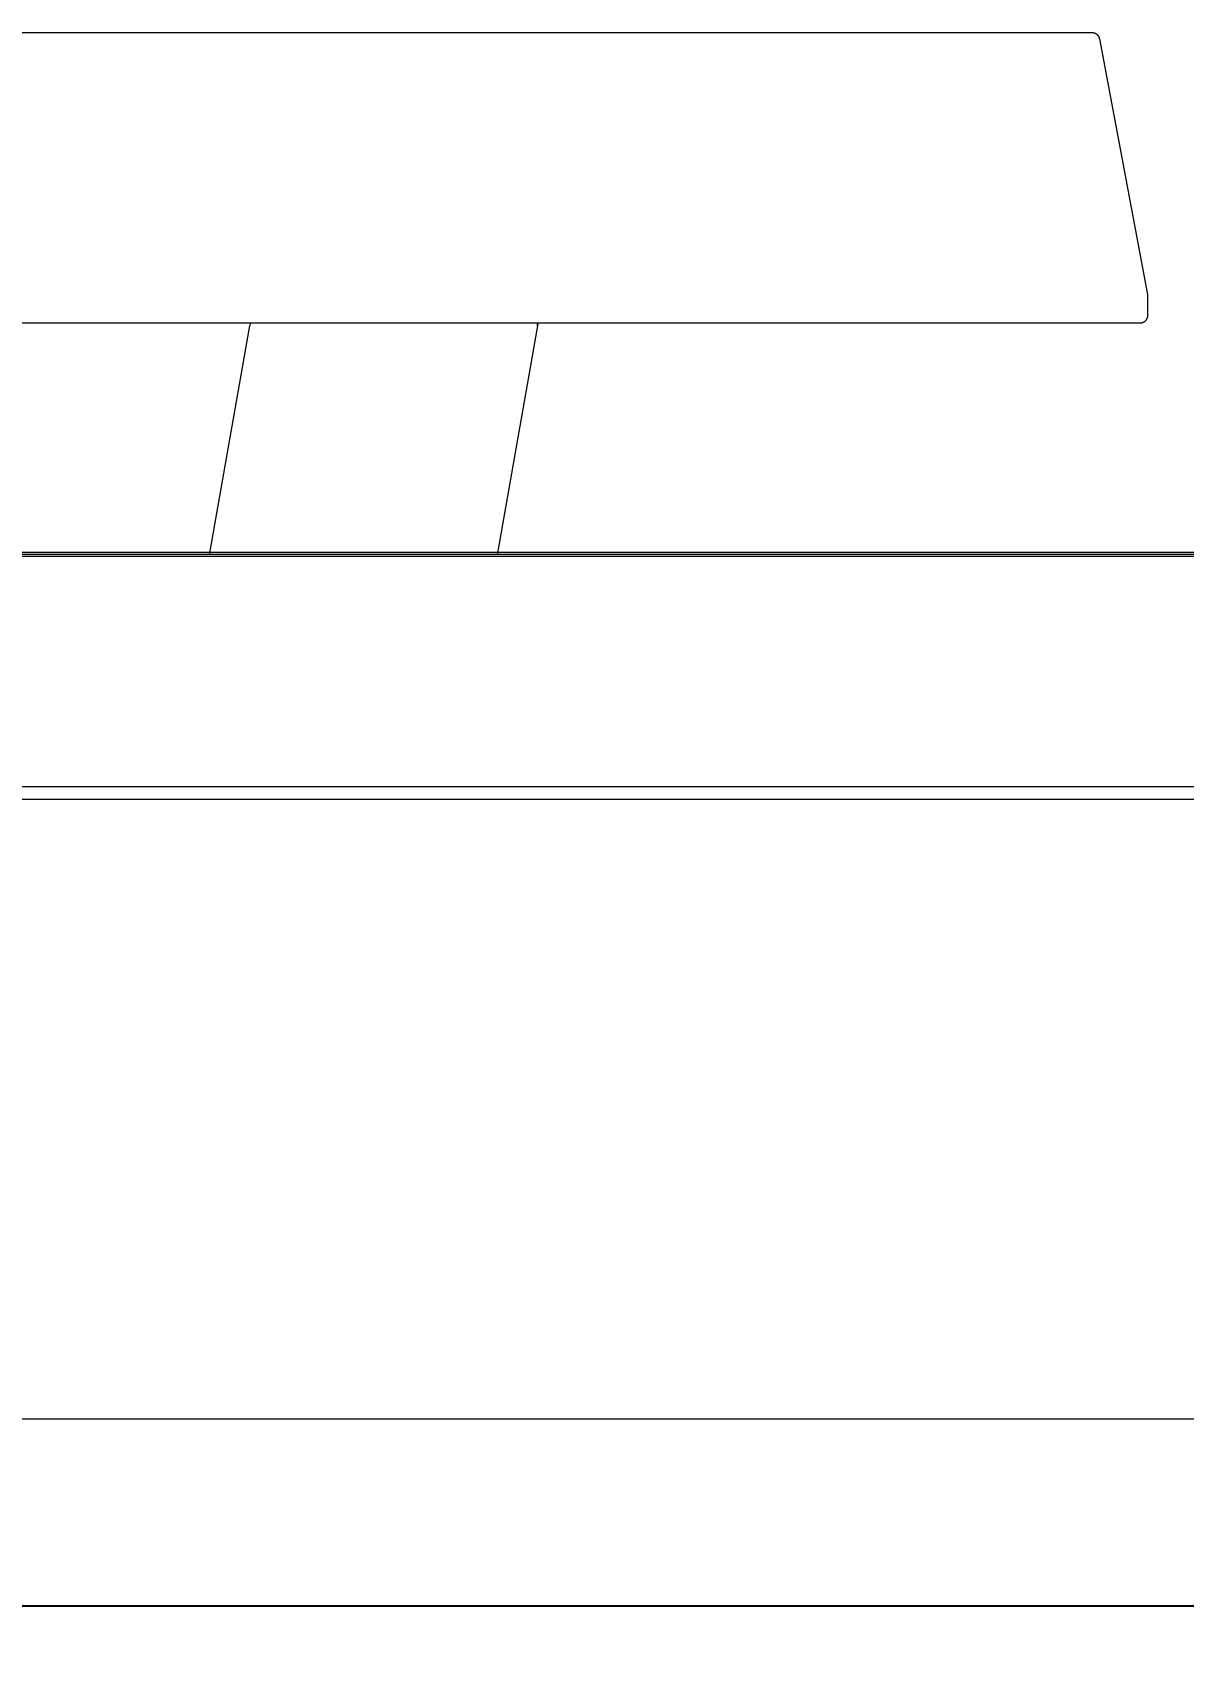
# Model space of a CAD drawing. Header units: inches. Extents: x -10 to 196, y -2 to 124.
# Drawn here: x 75.04 to 98.68, y 90.36 to 123.77 of the extents above; entities that cross this region are included whole.
import ezdxf

# ---------------------------------------------------------------- set-up
doc = ezdxf.new("R2010")
doc.units = ezdxf.units.IN
doc.layers.add('ZANO_R', color=7, linetype='Continuous', lineweight=0)
doc.layers.add('ZANO_W', color=1, linetype='Continuous', lineweight=0)
doc.styles.get("Standard").update_dxf_attribs({"font": 'arial.ttf'})
doc.dimstyles.new('amerykanie', dxfattribs={"dimtxt": 50, "dimasz": 50, "dimexe": 0.5, "dimexo": 0.5, "dimgap": 1, "dimtad": 1, "dimdec": 0, "dimzin": 0, "dimlunit": 5, "dimtxsty": 'Standard', "dimcen": 0.09, "dimclrd": 1, "dimclre": 1, "dimclrt": 1, "dimazin": 0, "dimtfac": 1, "dimtdec": 0, "dimtmove": 0, "dimatfit": 3, "dimfxl": 1, "dimtzin": 0, "dimarcsym": 1})

# ---------------------------------------------------------------- blocks, each defined once
blk = doc.blocks.new('*D383')
at = {"layer": 'ZANO_W', "color": 1, "lineweight": -2}
for p, q in [((4.189, 94.788), (4.189, 90.947)), ((113.585, 94.788), (113.585, 90.947)), ((5.189, 91.447), (112.585, 91.447))]:
    blk.add_line(p, q, dxfattribs=at)
at = {"layer": 'ZANO_W', "color": 1}
for points in [[(5.189, 91.614), (5.189, 91.28), (4.189, 91.447)], [(112.585, 91.28), (112.585, 91.614), (113.585, 91.447)]]:
    blk.add_solid(points, dxfattribs=at)
at = {"layer": 'ZANO_W', "color": 1, "insert": (58.887, 92.788), "char_height": 1.625, "attachment_point": 5}
blk.add_mtext('109 3/8', dxfattribs=at)
blk = doc.blocks.new('*D387')
at = {"layer": 'ZANO_W', "color": 1, "lineweight": -2}
blk.add_arc((159.99, 95.288), 5.938, 93.9709, 170.339, dxfattribs=at)
at = {"layer": 'ZANO_W', "color": 1}
for points in [[(159.576, 101.045), (159.581, 101.378), (160.578, 101.196)], [(153.97, 96.299), (154.302, 96.27), (154.052, 95.288)]]:
    blk.add_solid(points, dxfattribs=at)
at = {"layer": 'ZANO_W', "color": 1, "insert": (155.105, 100.683), "char_height": 1.625, "attachment_point": 5, "rotation": 42.155}
blk.add_mtext("95%%d41'", dxfattribs=at)

msp = doc.modelspace()

# ---------------------------------------------------------------- linework, layer by layer
at = {"layer": 'ZANO_R'}
for p, q in [((20.99207, 123.76955), (96.79818, 123.76955)), ((96.79818, 123.76955), (96.80363, 123.76946)), ((96.80363, 123.76946), (96.80908, 123.76918)), ((96.80908, 123.76918), (96.81451, 123.7687)), ((96.81451, 123.7687), (96.81993, 123.76805)), ((96.81993, 123.76805), (96.82531, 123.7672)), ((96.82531, 123.7672), (96.83067, 123.76617)), ((96.83067, 123.76617), (96.83598, 123.76495)), ((96.83598, 123.76495), (96.84126, 123.76355)), ((96.84126, 123.76355), (96.84647, 123.76197)), ((96.84647, 123.76197), (96.85164, 123.7602)), ((96.85164, 123.7602), (96.85673, 123.75826)), ((96.85673, 123.75826), (96.86176, 123.75615)), ((96.86176, 123.75615), (96.86671, 123.75386)), ((96.86671, 123.75386), (96.87158, 123.7514)), ((96.87158, 123.7514), (96.87636, 123.74878)), ((96.87636, 123.74878), (96.88105, 123.74599)), ((96.88105, 123.74599), (96.88564, 123.74304)), ((96.88564, 123.74304), (96.89012, 123.73993)), ((96.89012, 123.73993), (96.89449, 123.73667)), ((96.89449, 123.73667), (96.89875, 123.73326)), ((96.89875, 123.73326), (96.90288, 123.72971)), ((96.90288, 123.72971), (96.90689, 123.72601)), ((96.90689, 123.72601), (96.91077, 123.72218)), ((96.91077, 123.72218), (96.91452, 123.71821)), ((96.91452, 123.71821), (96.91812, 123.71412)), ((96.91812, 123.71412), (96.92159, 123.70991)), ((96.92159, 123.70991), (96.9249, 123.70557)), ((96.9249, 123.70557), (96.92806, 123.70113)), ((96.92806, 123.70113), (96.93107, 123.69658)), ((96.93107, 123.69658), (96.93391, 123.69193)), ((96.93391, 123.69193), (96.9366, 123.68718)), ((96.9366, 123.68718), (96.93912, 123.68234)), ((96.93912, 123.68234), (96.94147, 123.67742)), ((96.94147, 123.67742), (96.94364, 123.67242)), ((96.94364, 123.67242), (96.94564, 123.66735)), ((96.94564, 123.66735), (96.94747, 123.66221)), ((96.94747, 123.66221), (96.94912, 123.65701)), ((96.94912, 123.65701), (96.95058, 123.65175)), ((96.95058, 123.65175), (96.95187, 123.64645)), ((96.95187, 123.64645), (96.95296, 123.64111)), ((96.95296, 123.64111), (97.93877, 118.38748)), ((97.93877, 118.38748), (97.9396, 118.38268)), ((97.9396, 118.38268), (97.94027, 118.37786)), ((97.94027, 118.37786), (97.9408, 118.37302)), ((97.9408, 118.37302), (97.94117, 118.36816)), ((97.94117, 118.36816), (97.9414, 118.3633)), ((97.9414, 118.3633), (97.94147, 118.35843)), ((97.94147, 118.35843), (97.94147, 117.95445)), ((97.93818, 117.92241), (97.937, 117.91717)), ((97.93918, 117.92769), (97.93818, 117.92241)), ((97.94001, 117.93301), (97.93918, 117.92769)), ((97.94065, 117.93835), (97.94001, 117.93301)), ((97.94111, 117.94371), (97.94065, 117.93835)), ((97.94138, 117.94908), (97.94111, 117.94371)), ((97.94147, 117.95445), (97.94138, 117.94908)), ((97.78399, 117.79697), (20.00626, 117.79697)), ((78.67796, 113.03922), (79.50784, 117.74573)), ((79.51017, 117.79697), (79.50784, 117.74573)), ((85.41362, 117.74573), (84.58373, 113.03922)), ((85.41362, 117.74573), (85.41594, 117.79697)), ((85.41852, 117.79697), (85.41362, 117.74573)), ((97.78936, 117.79706), (97.78399, 117.79697)), ((97.79473, 117.79733), (97.78936, 117.79706)), ((97.80009, 117.79779), (97.79473, 117.79733)), ((97.80543, 117.79843), (97.80009, 117.79779)), ((97.81075, 117.79926), (97.80543, 117.79843)), ((97.81603, 117.80026), (97.81075, 117.79926)), ((97.82127, 117.80144), (97.81603, 117.80026)), ((97.82648, 117.80281), (97.82127, 117.80144)), ((97.83163, 117.80434), (97.82648, 117.80281)), ((97.83673, 117.80606), (97.83163, 117.80434)), ((97.84176, 117.80795), (97.83673, 117.80606)), ((97.84673, 117.81), (97.84176, 117.80795)), ((97.85163, 117.81223), (97.84673, 117.81)), ((97.85644, 117.81462), (97.85163, 117.81223)), ((97.86117, 117.81718), (97.85644, 117.81462)), ((97.86581, 117.81989), (97.86117, 117.81718)), ((97.87036, 117.82276), (97.86581, 117.81989)), ((97.87481, 117.82579), (97.87036, 117.82276)), ((97.87915, 117.82897), (97.87481, 117.82579)), ((97.88338, 117.83229), (97.87915, 117.82897)), ((97.88749, 117.83575), (97.88338, 117.83229)), ((97.89148, 117.83936), (97.88749, 117.83575)), ((97.89535, 117.84309), (97.89148, 117.83936)), ((97.89908, 117.84696), (97.89535, 117.84309)), ((97.90269, 117.85095), (97.89908, 117.84696)), ((97.90615, 117.85506), (97.90269, 117.85095)), ((97.90947, 117.85929), (97.90615, 117.85506)), ((97.91265, 117.86363), (97.90947, 117.85929)), ((97.91568, 117.86808), (97.91265, 117.86363)), ((97.91855, 117.87263), (97.91568, 117.86808)), ((97.92126, 117.87727), (97.91855, 117.87263)), ((97.92382, 117.882), (97.92126, 117.87727)), ((97.92621, 117.88681), (97.92382, 117.882)), ((97.92844, 117.89171), (97.92621, 117.88681)), ((97.93049, 117.89668), (97.92844, 117.89171)), ((97.93238, 117.90171), (97.93049, 117.89668)), ((97.9341, 117.90681), (97.93238, 117.90171)), ((97.93563, 117.91196), (97.9341, 117.90681)), ((97.937, 117.91717), (97.93563, 117.91196)), ((107.92286, 113.00536), (9.85996, 113.00536)), ((9.97356, 113.04946), (107.69447, 113.04946)), ((107.67816, 113.08883), (9.98987, 113.08883)), ((14.2696, 108.28074), (103.51321, 108.28074)), ((103.76681, 108.01537), (14.00793, 108.01537))]:
    msp.add_line(p, q, dxfattribs=at)
msp.add_lwpolyline([(-6.86935, 95.28803), (193.31392, 95.28803)], dxfattribs=at)

# ---------------------------------------------------------------- dimensions: what is measured, and where the dimension line sits
at = {"layer": 'ZANO_W'}
dim = msp.add_angular_dim_2l(base=(157.36756, 100.61533), line1=((2.04347, 95.28803), (194.03215, 95.28803)), line2=((159.99227, 95.31398), (161.71743, 112.62819)), dimstyle='amerykanie', override={"dimtxt": 1.625, "dimasz": 1, "dimgap": 0.5, "dimdec": 4, "dimaunit": 1, "dimadec": 1, "dimtdec": 4, "dimtmove": 1, "dimfrac": 2}, dxfattribs=at)
dim.commit()
dim.dimension.update_dxf_attribs({"geometry": '*D387', "text_midpoint": (155.10523, 100.68335)})
dim = msp.add_linear_dim(base=(113.58525, 91.44707), p1=(4.18949, 95.28803), p2=(113.58525, 95.28803), dimstyle='amerykanie', override={"dimtxt": 1.625, "dimasz": 1, "dimgap": 0.5, "dimdec": 4, "dimaunit": 1, "dimadec": 1, "dimtdec": 4, "dimtmove": 1, "dimfrac": 2}, dxfattribs=at)
dim.commit()
dim.dimension.update_dxf_attribs({"geometry": '*D383', "text_midpoint": (58.88737, 92.78783)})

doc.saveas('drawing.dxf')
